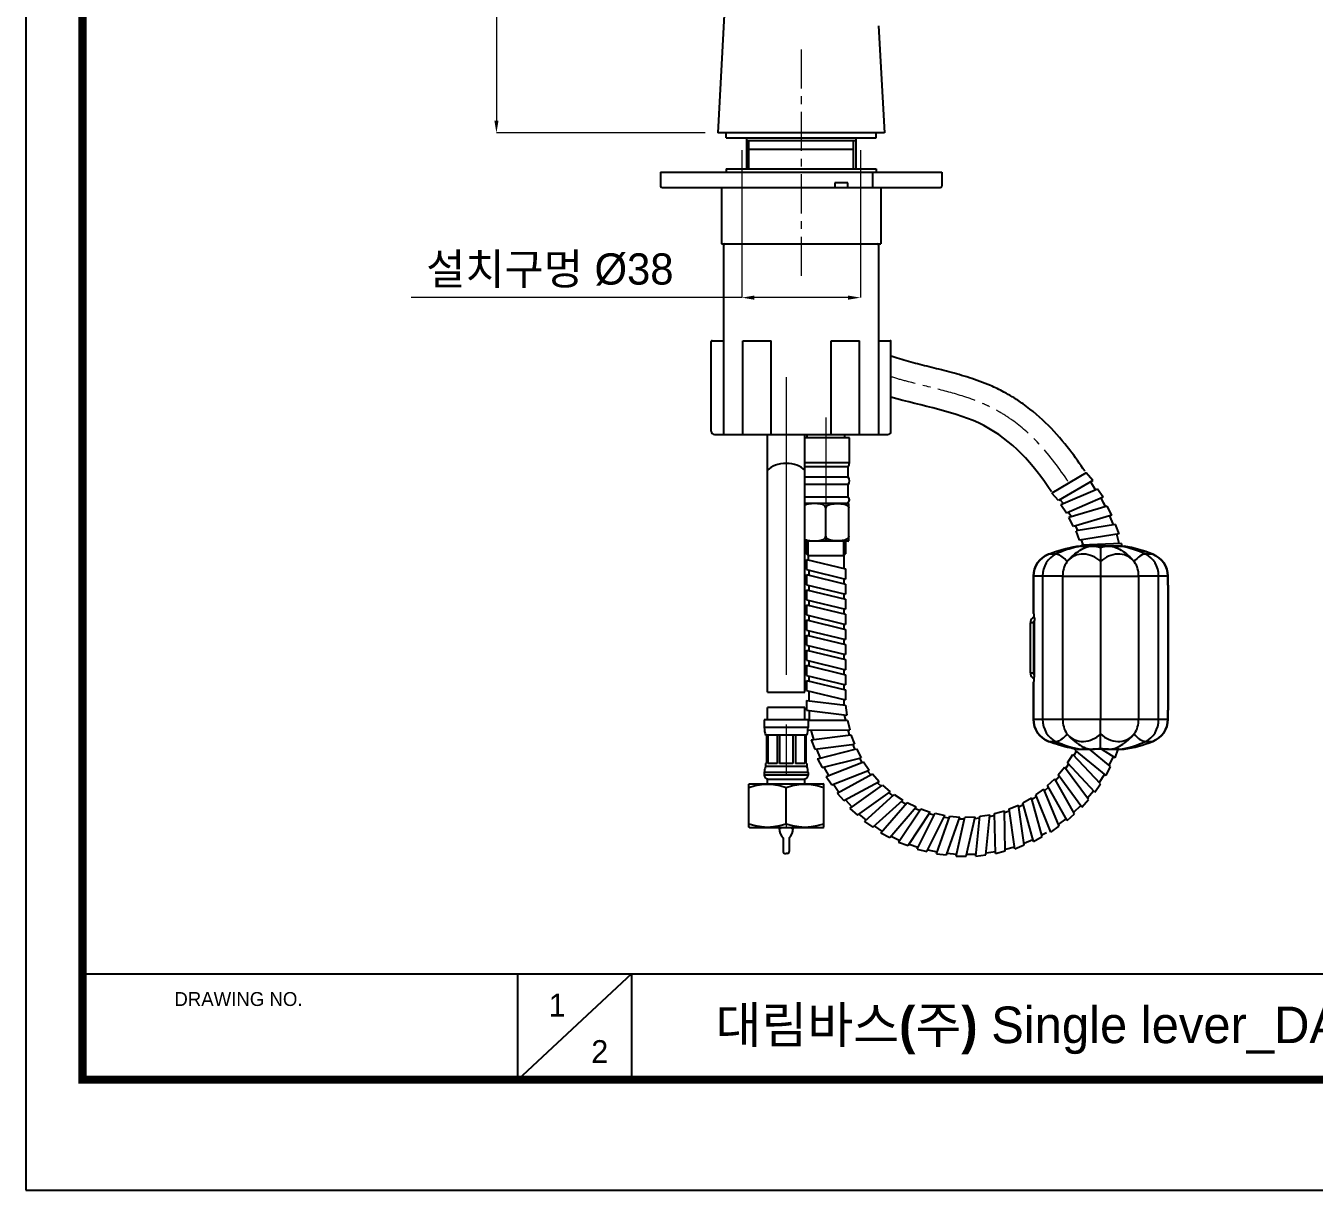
# Model space of a CAD drawing. Extents: x 0 to 1128, y 0 to 827.
# Drawn here: x 0 to 412.4, y 0 to 372.8 of the extents above; entities that cross this region are included whole.
import ezdxf

# ---------------------------------------------------------------- set-up
doc = ezdxf.new("R2010")
doc.units = 0
doc.header["$LTSCALE"] = 10
doc.header["$MEASUREMENT"] = 0
doc.header["$PDMODE"] = 3
doc.header["$PDSIZE"] = -10
doc.linetypes.add('CENTER', pattern=[2, 1.25, -0.25, 0.25, -0.25])
doc.linetypes.add('CENTER2', pattern=[28.575, 19.05, -3.175, 3.175, -3.175])
doc.layers.get('0').update_dxf_attribs({"linetype": 'CONTINUOUS'})
doc.layers.get('DEFPOINTS').update_dxf_attribs({"linetype": 'CONTINUOUS'})
doc.layers.add('1', color=7, linetype='CONTINUOUS')
doc.layers.add('DEF_LAYER_ASSEM_MEMBER', color=7, linetype='CONTINUOUS')
doc.layers.add('Cneter', color=1, linetype='CENTER2', lineweight=13)
doc.layers.add('외형선', color=3, linetype='CONTINUOUS', lineweight=35)
doc.styles.add('Daelim Dimension', font='')
doc.styles.get('Daelim Dimension').set_extended_font_data('나눔고딕')
doc.dimstyles.new('DEFAULT', dxfattribs={"dimscale": 2, "dimtxt": 2, "dimasz": 2, "dimexe": 0, "dimexo": 2, "dimgap": 1, "dimtad": 1, "dimdec": 0, "dimzin": 9, "dimdsep": 46, "dimtxsty": 'Daelim Dimension', "dimcen": 0.5, "dimclrd": 5, "dimclre": 5, "dimclrt": 256, "dimadec": 1, "dimazin": 0, "dimtfac": 1, "dimtdec": 0, "dimtix": 1, "dimtmove": 0, "dimatfit": 3, "dimfxl": 1, "dimtolj": 1, "dimtzin": 1, "dimlwd": 9, "dimlwe": 9, "dimarcsym": 0})

# ---------------------------------------------------------------- blocks, each defined once
blk = doc.blocks.new('*D1')
at = {"color": 5, "lineweight": 9, "ltscale": 0.5, "transparency": 16777216}
for p, q in [((229.15, 332.97), (229.15, 285.76)), ((267.15, 332.97), (267.15, 285.76)), ((229.15, 285.76), (123.37, 285.76)), ((263.15, 285.76), (233.15, 285.76))]:
    blk.add_line(p, q, dxfattribs=at)
at = {"color": 5, "ltscale": 0.5, "transparency": 16777216}
for points in [[(233.15, 286.43), (233.15, 285.1), (229.15, 285.76)], [(263.15, 286.43), (263.15, 285.1), (267.15, 285.76)]]:
    blk.add_solid(points, dxfattribs=at)
at = {"layer": 'DEFPOINTS', "color": 0, "ltscale": 0.5, "transparency": 16777216}
for p in [(229.15, 336.97), (267.15, 336.97), (267.15, 285.76)]:
    blk.add_point(p, dxfattribs=at)
at = {"color": 7, "ltscale": 0.5, "transparency": 16777216, "insert": (167.72, 294.4), "char_height": 10, "attachment_point": 5, "style": 'Daelim Dimension'}
blk.add_mtext('\\A1;설치구멍 %%C38', dxfattribs=at)
blk = doc.blocks.new('*D2')
at = {"color": 5, "lineweight": 9, "ltscale": 0.5, "transparency": 16777216}
for p, q in [((244.25, 627.33), (150.64, 627.33)), ((150.64, 623.33), (150.64, 342.47)), ((217.48, 338.47), (150.64, 338.47))]:
    blk.add_line(p, q, dxfattribs=at)
at = {"color": 5, "ltscale": 0.5, "transparency": 16777216}
for points in [[(149.97, 623.33), (151.31, 623.33), (150.64, 627.33)], [(149.97, 342.47), (151.31, 342.47), (150.64, 338.47)]]:
    blk.add_solid(points, dxfattribs=at)
at = {"layer": 'DEFPOINTS', "color": 0, "ltscale": 0.5, "transparency": 16777216}
for p in [(248.25, 627.33), (150.64, 338.47), (221.48, 338.47)]:
    blk.add_point(p, dxfattribs=at)
at = {"color": 7, "ltscale": 0.5, "transparency": 16777216, "insert": (143.2, 482.9), "char_height": 10, "attachment_point": 5, "rotation": 90, "style": 'Daelim Dimension'}
blk.add_mtext('\\A1;289', dxfattribs=at)

msp = doc.modelspace()

# ---------------------------------------------------------------- linework, layer by layer
at = {"ltscale": 0.5}
for p, q in [((272.15, 338.47), (224.15, 338.47)), ((262.35, 207.85), (249.37, 207.85)), ((256.1, 209.35), (256.1, 207.85)), ((337.54, 206.17), (336.34, 206.14)), ((344.01, 201.26), (344.01, 196.57)), ((250.83, 150.46), (250.83, 153.53)), ((252.2, 144.3), (251.33, 147.33)), ((18.14, 35.4), (18.14, 35.4))]:
    msp.add_line(p, q, dxfattribs=at)
at = {"color": 0}
for p, q in [((203.15, 325.97), (293.15, 325.97)), ((271.15, 320.97), (271.15, 325.97)), ((263.15, 322.47), (258.95, 322.47)), ((258.95, 322.47), (258.95, 320.97)), ((263.15, 320.97), (263.15, 322.47)), ((203.65, 320.97), (292.65, 320.97)), ((229.47, 241.97), (229.47, 271.97)), ((238.57, 241.97), (238.57, 271.97)), ((257.74, 241.97), (257.74, 271.97)), ((266.83, 241.97), (266.83, 271.97))]:
    msp.add_line(p, q, dxfattribs=at)
for p, q in [((339.37, 229.64), (328.35, 223.19)), ((341.51, 227.26), (330.5, 220.81)), ((341.51, 227.26), (339.37, 229.64)), ((342.41, 224.24), (340.76, 226.88)), ((330.5, 220.81), (328.35, 223.19)), ((342.96, 224.49), (331.25, 219.43)), ((344.8, 221.86), (342.96, 224.49)), ((332.06, 219.92), (330.99, 221.11)), ((333.08, 216.8), (331.25, 219.43)), ((344.8, 221.86), (333.08, 216.8)), ((346.11, 218.95), (333.87, 215.35)), ((345.66, 218.81), (344.18, 221.6)), ((345.6, 218.92), (344.18, 221.6)), ((347.61, 216.12), (346.11, 218.95)), ((334.53, 215.72), (333.61, 217.03)), ((335.37, 212.53), (333.87, 215.35)), ((347.61, 216.12), (335.37, 212.53)), ((348.08, 213.03), (346.97, 215.93)), ((336.67, 211.28), (335.92, 212.69)), ((348.74, 213.14), (336.15, 211.07)), ((337.29, 208.08), (336.15, 211.07)), ((349.89, 210.15), (348.74, 213.14)), ((249.85, 207.85), (249.85, 203.79)), ((262.35, 207.85), (262.35, 203.79)), ((349.89, 210.15), (337.29, 208.08)), ((338.44, 206.68), (337.86, 208.17)), ((350.64, 207.06), (337.89, 206.53)), ((337.98, 206.17), (337.89, 206.53)), ((349.97, 207.03), (349.22, 210.04)), ((350.86, 206.17), (350.64, 207.06)), ((250.4, 203.23), (249.85, 203.79)), ((250.4, 203.23), (250.37, 203.26)), ((250.4, 203.23), (250.4, 201.8)), ((250.4, 203.23), (261.79, 203.23)), ((261.79, 203.23), (262.35, 203.79)), ((261.79, 203.23), (261.79, 199.03)), ((249.85, 201.93), (262.35, 198.9)), ((249.85, 201.93), (249.85, 198.71)), ((249.85, 198.71), (262.35, 195.67)), ((250.66, 198.51), (250.66, 196.9)), ((262.35, 198.9), (262.35, 195.67)), ((249.85, 197.09), (262.35, 194.06)), ((249.85, 197.09), (249.85, 193.87)), ((249.85, 193.87), (262.35, 190.83)), ((261.79, 195.81), (261.79, 194.19)), ((262.35, 194.06), (262.35, 190.83)), ((249.85, 192.25), (262.35, 189.22)), ((249.85, 192.25), (249.85, 189.03)), ((250.66, 193.67), (250.66, 192.06)), ((261.79, 190.97), (261.79, 189.35)), ((249.85, 189.03), (262.35, 185.99)), ((249.85, 187.41), (262.35, 184.38)), ((249.85, 187.41), (249.85, 184.19)), ((250.66, 188.83), (250.66, 187.22)), ((261.79, 186.13), (261.79, 184.51)), ((262.35, 189.22), (262.35, 185.99)), ((249.85, 184.19), (249.85, 184.19)), ((249.85, 184.19), (262.35, 181.15)), ((249.85, 182.57), (262.35, 179.54)), ((249.85, 182.57), (249.85, 179.35)), ((250.66, 183.99), (250.66, 182.38)), ((262.35, 184.38), (262.35, 181.15)), ((249.85, 179.35), (262.35, 176.31)), ((249.85, 177.73), (262.35, 174.7)), ((249.85, 177.73), (249.85, 174.51)), ((250.66, 179.15), (250.66, 177.54)), ((261.79, 181.29), (261.79, 179.67)), ((262.35, 179.54), (262.35, 176.31)), ((249.85, 174.51), (262.35, 171.47)), ((250.66, 174.31), (250.66, 172.7)), ((261.79, 176.45), (261.79, 174.83)), ((262.35, 174.7), (262.35, 171.47)), ((249.85, 172.89), (262.35, 169.86)), ((249.85, 172.89), (249.85, 169.67)), ((249.85, 169.67), (262.35, 166.63)), ((250.66, 169.47), (250.66, 167.86)), ((261.79, 171.61), (261.79, 169.99)), ((262.35, 169.86), (262.35, 166.63)), ((249.85, 168.05), (262.35, 165.02)), ((249.85, 168.05), (249.85, 164.83)), ((261.79, 166.77), (261.79, 165.16)), ((262.35, 165.02), (262.35, 161.79)), ((249.85, 164.83), (262.35, 161.79)), ((249.85, 163.21), (262.35, 160.18)), ((249.85, 163.21), (249.85, 159.99)), ((250.66, 164.63), (250.66, 163.02)), ((261.79, 161.93), (261.79, 160.32)), ((249.85, 159.99), (262.35, 156.95)), ((249.85, 156.8), (262.36, 155.34)), ((249.85, 156.8), (249.85, 153.64)), ((250.66, 159.79), (250.66, 156.7)), ((261.79, 157.09), (261.79, 155.48)), ((262.35, 160.18), (262.35, 156.95)), ((249.85, 153.64), (262.74, 152.14)), ((262.35, 155.34), (262.74, 152.14)), ((250.37, 150.46), (262.94, 150.54)), ((261.97, 152.1), (262.36, 150.53)), ((262.94, 150.54), (263.72, 147.41)), ((250.33, 147.32), (263.72, 147.41)), ((251.35, 144.19), (264.11, 145.84)), ((263.14, 147.4), (263.53, 145.84)), ((264.11, 145.84), (265.26, 142.83)), ((251.35, 144.19), (252.5, 141.18)), ((252.5, 141.18), (265.26, 142.83)), ((253.08, 141.26), (254.19, 138.34)), ((253.38, 138.13), (265.84, 141.32)), ((264.69, 142.75), (265.27, 141.25)), ((265.84, 141.32), (267.36, 138.47)), ((335.58, 139.13), (336.29, 140.58)), ((335.84, 140.94), (336, 141.26)), ((345.75, 132.73), (335.84, 140.94)), ((347.16, 135.63), (340.48, 141.17)), ((348.62, 138.42), (344.33, 141.17)), ((348.62, 138.42), (349.57, 141.17)), ((253.38, 138.13), (254.89, 135.29)), ((254.89, 135.29), (267.36, 138.47)), ((256.11, 132.43), (268.09, 137.12)), ((266.8, 138.33), (267.56, 136.91)), ((268.09, 137.12), (269.94, 134.47)), ((332.89, 135.02), (333.77, 136.37)), ((333.37, 136.79), (335.13, 139.5)), ((342.2, 127.44), (333.37, 136.79)), ((343.96, 130.15), (335.13, 139.5)), ((346.77, 136.05), (348.09, 138.76)), ((255.45, 135.43), (256.88, 132.73)), ((256.11, 132.43), (257.96, 129.79)), ((257.96, 129.79), (269.94, 134.47)), ((259.69, 127.16), (271.01, 133.27)), ((269.43, 134.2), (270.51, 133)), ((271.01, 133.27), (273.17, 130.87)), ((329.72, 131.28), (330.76, 132.51)), ((330.42, 132.98), (332.49, 135.45)), ((338.04, 122.62), (330.42, 132.98)), ((340.11, 125.09), (332.49, 135.45)), ((343.62, 130.61), (345.26, 133.14)), ((345.75, 132.73), (347.16, 135.63)), ((258.49, 130), (260.26, 127.47)), ((261.85, 124.76), (273.17, 130.87)), ((261.85, 124.76), (273.17, 130.87)), ((263.75, 122.23), (274.24, 129.67)), ((272.56, 130.4), (273.77, 129.34)), ((274.24, 129.67), (276.68, 127.55)), ((323.22, 126.56), (325.83, 128.45)), ((330.72, 116.56), (325.83, 128.45)), ((326.12, 127.94), (327.3, 129.05)), ((327.02, 129.55), (329.37, 131.75)), ((333.32, 118.33), (327.02, 129.55)), ((335.68, 120.53), (329.37, 131.75)), ((339.83, 125.59), (341.77, 127.9)), ((342.2, 127.44), (343.96, 130.15)), ((259.69, 127.16), (261.85, 124.76)), ((262.39, 124.97), (264.43, 122.71)), ((266.19, 120.11), (276.68, 127.55)), ((268.47, 118.04), (277.97, 126.71)), ((271.14, 116.24), (280.65, 124.9)), ((273.7, 114.4), (282.08, 124.16)), ((276.21, 127.22), (277.55, 126.32)), ((277.97, 126.71), (280.65, 124.9)), ((280.27, 124.46), (281.7, 123.73)), ((282.08, 124.16), (284.95, 122.7)), ((319.09, 124.05), (321.91, 125.62)), ((322.5, 111.65), (319.09, 124.05)), ((325.32, 113.21), (321.91, 125.62)), ((322.14, 125.08), (323.44, 126.03)), ((328.11, 114.66), (323.22, 126.56)), ((338.04, 122.62), (340.11, 125.09)), ((263.75, 122.23), (266.19, 120.11)), ((266.66, 120.44), (268.93, 118.47)), ((276.57, 112.94), (284.95, 122.7)), ((279.34, 111.43), (286.46, 122.14)), ((282.37, 110.33), (289.5, 121.04)), ((284.63, 122.21), (286.14, 121.66)), ((285.24, 109.21), (291.01, 120.71)), ((286.46, 122.14), (289.5, 121.04)), ((288.38, 108.49), (294.15, 119.98)), ((289.18, 120.56), (290.75, 120.2)), ((291.01, 120.71), (294.15, 119.98)), ((291.43, 107.69), (295.75, 119.81)), ((295.75, 119.81), (298.96, 119.47)), ((304.06, 106.98), (305.32, 119.78)), ((305.32, 119.78), (308.52, 120.23)), ((307.25, 107.43), (308.52, 120.23)), ((308.53, 119.65), (310.09, 120.07)), ((310.08, 120.64), (313.19, 121.48)), ((310.38, 107.78), (310.08, 120.64)), ((313.5, 108.62), (313.19, 121.48)), ((313.5, 108.62), (313.19, 121.48)), ((313.28, 120.9), (314.77, 121.5)), ((314.69, 122.07), (317.68, 123.28)), ((316.56, 109.34), (314.69, 122.07)), ((319.55, 110.55), (317.68, 123.28)), ((317.83, 122.72), (319.24, 123.5)), ((333.32, 118.33), (335.68, 120.53)), ((335.46, 121.07), (337.67, 123.12)), ((268.47, 118.04), (271.14, 116.24)), ((271.61, 116.57), (274.11, 114.88)), ((293.95, 119.43), (295.56, 119.27)), ((294.63, 107.36), (298.96, 119.47)), ((294.63, 107.36), (298.96, 119.47)), ((297.75, 106.94), (300.57, 119.49)), ((298.83, 118.9), (300.44, 118.93)), ((300.57, 119.49), (303.8, 119.55)), ((300.98, 107), (303.8, 119.55)), ((303.67, 118.99), (305.27, 119.21)), ((328.11, 114.66), (330.72, 116.56)), ((330.57, 117.11), (333.01, 118.88)), ((273.7, 114.4), (276.57, 112.94)), ((277, 113.33), (279.69, 111.96)), ((279.34, 111.43), (282.37, 110.33)), ((319.54, 111.13), (322.33, 112.26)), ((322.5, 111.65), (325.32, 113.21)), ((325.17, 113.75), (326.65, 114.56)), ((282.69, 110.81), (285.52, 109.78)), ((285.24, 109.21), (288.38, 108.49)), ((288.7, 108.97), (291.64, 108.29)), ((291.43, 107.69), (294.63, 107.36)), ((294.89, 107.87), (297.89, 107.55)), ((301.1, 107.56), (304.12, 107.61)), ((304.06, 106.98), (307.25, 107.43)), ((307.38, 107.99), (310.36, 108.41)), ((310.38, 107.78), (313.5, 108.62)), ((313.55, 109.19), (316.47, 109.97)), ((316.56, 109.34), (319.55, 110.55)), ((297.75, 106.94), (300.98, 107))]:
    msp.add_line(p, q)
at = {"color": 3}
for p, q in [((250.4, 203.23), (250.4, 207.85)), ((261.79, 203.23), (261.79, 207.85))]:
    msp.add_line(p, q, dxfattribs=at)
at = {"color": 7, "linetype": 'Continuous'}
for p, q in [((237.37, 159.43), (249.37, 159.43)), ((249.37, 154.55), (237.37, 154.55)), ((241.17, 115.83), (241.37, 115.83)), ((245.57, 115.83), (245.37, 115.83)), ((242.37, 112.83), (242.37, 108.43)), ((244.37, 112.83), (244.37, 108.43)), ((242.97, 107.83), (243.37, 107.83)), ((243.77, 107.83), (243.37, 107.83))]:
    msp.add_line(p, q, dxfattribs=at)
at = {"color": 5}
msp.add_line((18.14, 69.28), (926.74, 69.28), dxfattribs=at)
at = {"color": 5, "ltscale": 40}
for p, q in [((157.42, 69.28), (157.42, 35.27)), ((157.42, 69.28), (157.42, 35.27)), ((193.81, 69.28), (157.42, 35.27)), ((193.81, 69.28), (157.42, 35.27)), ((193.81, 69.28), (193.81, 35.27)), ((193.81, 69.28), (193.81, 35.27))]:
    msp.add_line(p, q, dxfattribs=at)
at = {"ltscale": 0.5}
msp.add_lwpolyline([(0, 0), (1128.4, 0), (1128.4, 826.8), (0, 826.8)], close=True, dxfattribs=at)
at = {"color": 5, "linetype": 'ByBlock', "lineweight": 200, "const_width": 2.6}
msp.add_lwpolyline([(18.14, 35.4), (1110.14, 35.4), (1110.14, 807.6), (18.14, 807.6)], close=True, dxfattribs=at)
at = {"color": 7, "linetype": 'Continuous'}
for centre, radius, start, end in [((245.52, 115.83), 4.35, 180, 223.6028), ((241.37, 116.23), 0.4, 270, 0), ((241.22, 115.83), 4.35, 316.3972, 0), ((245.37, 116.23), 0.4, 180, 270), ((242.97, 108.43), 0.6, 180, 270), ((243.77, 108.43), 0.6, 270, 0)]:
    msp.add_arc(centre, radius, start, end, dxfattribs=at)
for points, knots in [([(338.91, 230.18), (337.41, 232.47), (335.82, 234.74), (332.05, 239.67), (329.8, 242.3), (324.85, 247.27), (322.16, 249.62), (318.08, 252.52), (316.93, 253.29), (314.87, 254.54), (313.98, 255.04), (312.36, 255.91), (311.63, 256.28), (310.17, 256.98), (309.44, 257.3), (306.46, 258.59), (304.21, 259.4), (299.78, 260.82), (297.6, 261.44), (293.31, 262.57), (291.2, 263.09), (287.14, 264.1), (285.17, 264.58), (281.27, 265.64), (279.35, 266.21), (277.35, 266.89), (277.13, 266.97), (276.9, 267.05)], [22.06908, 22.06908, 22.06908, 22.06908, 29.291262, 29.291262, 38.153958, 38.153958, 47.016655, 47.016655, 50.363196, 50.363196, 52.795725, 52.795725, 54.724992, 54.724992, 56.654258, 56.654258, 62.626725, 62.626725, 68.599192, 68.599192, 74.647025, 74.647025, 80.694858, 80.694858, 87.344426, 87.344426, 88.200043, 88.200043, 88.200043, 88.200043]), ([(328.26, 223.62), (322.39, 232.54), (308.96, 247.67), (286.88, 250.94), (276.9, 253.91)], [22.391961, 22.391961, 22.391961, 22.391961, 53.506965, 83.868741, 83.868741, 83.868741, 83.868741])]:
    msp.add_open_spline(points, degree=3, knots=knots)
at = {"color": 1, "linetype": 'CENTER', "lineweight": 5}
msp.add_open_spline([(333.51, 227.01), (333.39, 227.19), (333.27, 227.37), (330.32, 231.81), (327.22, 235.89), (321.24, 242.12), (318.59, 244.48), (314.44, 247.45), (313.17, 248.28), (310.98, 249.56), (310.1, 250.05), (308.29, 250.96), (307.37, 251.39), (304.61, 252.58), (302.75, 253.28), (297.65, 254.97), (294.41, 255.84), (288.03, 257.45), (284.9, 258.19), (280.19, 259.45), (278.51, 259.93), (276.9, 260.45)], degree=3, knots=[22.352411, 22.352411, 22.352411, 22.352411, 22.942572, 22.942572, 37.10241, 37.10241, 46.904646, 46.904646, 51.03864, 51.03864, 53.744952, 53.744952, 56.451264, 56.451264, 61.863888, 61.863888, 71.165375, 71.165375, 80.466862, 80.466862, 85.822134, 85.822134, 85.822134, 85.822134], dxfattribs=at)
at = {"layer": '1', "color": 7, "linetype": 'Continuous'}
for p, q in [((263.6, 240.85), (249.37, 240.85)), ((250.1, 240.85), (250.1, 241.97)), ((262.1, 240.85), (262.1, 241.97)), ((263.6, 232.85), (263.6, 240.85)), ((263.6, 232.85), (249.37, 232.85)), ((263.16, 231.61), (249.37, 231.61)), ((263.16, 228.28), (263.16, 231.61)), ((263.16, 228.28), (249.37, 228.28)), ((263.16, 225.89), (249.37, 225.89)), ((263.16, 221.93), (263.16, 225.89)), ((263.16, 221.93), (249.37, 221.93)), ((263.09, 219.85), (249.37, 219.85)), ((256.05, 218.38), (256.1, 218.38)), ((256.1, 218.38), (256.14, 218.38)), ((263.46, 209.35), (263.46, 218.38)), ((263.07, 207.85), (249.37, 207.85)), ((256.1, 209.35), (256.05, 209.35)), ((256.14, 209.35), (256.1, 209.35)), ((263.46, 209.35), (263.41, 209.35)), ((329.63, 203.65), (327.34, 203.65)), ((341.46, 206.17), (337.54, 206.17)), ((346.56, 206.17), (341.46, 206.17)), ((350.48, 206.17), (346.56, 206.17)), ((350.48, 206.17), (351.51, 206.17)), ((360.67, 203.65), (358.39, 203.65)), ((322.51, 196.57), (322.51, 184.67)), ((322.51, 184.67), (322.51, 196.57)), ((325.46, 196.57), (322.51, 196.57)), ((325.46, 150.77), (325.46, 196.57)), ((331.84, 196.57), (325.46, 196.57)), ((331.84, 196.57), (331.84, 150.77)), ((331.84, 196.57), (344.01, 196.57)), ((344.01, 196.57), (344.01, 150.77)), ((344.01, 196.57), (356.17, 196.57)), ((356.17, 196.57), (356.17, 150.77)), ((362.56, 196.57), (356.17, 196.57)), ((362.56, 150.77), (362.56, 196.57)), ((365.51, 196.57), (362.56, 196.57)), ((365.51, 193.67), (365.51, 196.57)), ((365.51, 196.57), (365.51, 193.67)), ((365.49, 193.67), (365.49, 153.67)), ((365.76, 193.67), (365.49, 193.67)), ((365.76, 153.67), (365.76, 193.67)), ((321.52, 165.68), (321.52, 181.66)), ((322.52, 181.66), (321.52, 181.66)), ((322.52, 181.66), (322.52, 165.68)), ((322.72, 183.45), (322.72, 184.51)), ((322.83, 164.95), (322.83, 182.39)), ((321.52, 165.68), (322.52, 165.68)), ((322.51, 162.67), (322.51, 150.77)), ((322.51, 150.77), (322.51, 162.67)), ((322.72, 162.83), (322.72, 163.89)), ((263.41, 154.8), (263.46, 154.8)), ((365.49, 153.67), (365.76, 153.67)), ((365.51, 150.77), (365.51, 153.67)), ((365.51, 153.67), (365.51, 150.77)), ((322.51, 150.77), (325.46, 150.77)), ((325.46, 150.77), (331.84, 150.77)), ((331.84, 150.77), (344.01, 150.77)), ((344.01, 146.07), (344.01, 150.77)), ((344.01, 150.77), (356.17, 150.77)), ((356.17, 150.77), (362.56, 150.77)), ((362.56, 150.77), (365.51, 150.77)), ((327.34, 143.69), (329.63, 143.69)), ((336.51, 141.17), (337.54, 141.17)), ((337.54, 141.17), (341.46, 141.17)), ((346.56, 141.17), (341.46, 141.17)), ((346.56, 141.17), (350.48, 141.17)), ((350.48, 141.17), (351.51, 141.17)), ((358.39, 143.69), (360.67, 143.69))]:
    msp.add_line(p, q, dxfattribs=at)
for centre, radius, start, end in [((261.6, 232.85), 2, 321.5492, 0), ((261.74, 227.08), 1.85, 319.994, 40.006), ((262.42, 221.01), 1.17, 278.4849, 50.9069), ((263.09, 218.38), 1.47, 75.697, 90), ((263.07, 209.35), 1.5, 270, 285.1302), ((330.11, 196.57), 7.6, 111.3342, 180), ((344.01, 160.98), 45.81, 68.6658, 80.5765), ((357.91, 196.57), 7.6, 0, 68.6658), ((339.28, 196.57), 7.6, 138.9595, 143.9834), ((348.73, 196.57), 7.6, 36.0166, 41.0405), ((330.11, 150.77), 7.6, 180, 248.6658), ((357.91, 150.77), 7.6, 291.3342, 0), ((339.28, 150.77), 7.6, 216.0166, 221.0405), ((348.73, 150.77), 7.6, 318.9595, 323.9834), ((344.01, 186.36), 45.81, 279.4235, 291.3342), ((344.01, 186.36), 45.81, 279.4235, 291.3342)]:
    msp.add_arc(centre, radius, start, end, dxfattribs=at)
at = {"layer": '1', "color": 7, "linetype": 'Continuous', "extrusion": (0, 0, -1)}
for centre, radius, start, end in [((-330.11, 196.57), 7.6, 0, 68.6658), ((-344.01, 160.98), 45.81, 68.6658, 80.3618), ((-344.01, 160.98), 45.81, 68.6658, 77.8036), ((-344.01, 160.98), 45.81, 77.8036, 80.3618), ((-344.01, 160.98), 45.81, 99.4235, 111.3342), ((-357.91, 196.57), 7.6, 111.3342, 180), ((-330.11, 150.77), 7.6, 291.3342, 0), ((-357.91, 150.77), 7.6, 180, 248.6658), ((-344.01, 186.36), 45.81, 282.1964, 291.3342), ((-344.01, 186.36), 45.81, 279.4235, 291.3342), ((-344.01, 186.36), 45.81, 279.4235, 282.1964)]:
    msp.add_arc(centre, radius, start, end, dxfattribs=at)
at = {"layer": '1', "color": 7, "linetype": 'Continuous'}
for centre, major_axis, ratio, start_param, end_param in [((243.37, 228.11), (7, 0), 0.656059, 0.5411, 2.600493), ((332.01, 196.57), (0, -7.6), 0.862784, 3.513946, 4.712389), ((344.01, 160.98), (0, 45.81), 0.862784, 0.240242, 0.372351), ((332.01, 196.57), (-3.13, 6.92), 0.470927, 5.942366, 6.073144), ((332.01, 196.57), (-3.13, 6.92), 0.470927, 5.227405, 5.942366), ((339.28, 196.57), (-5.73, 4.99), 0.875982, 4.64892, 6.283182), ((344.01, 160.98), (0, 45.81), 0.862784, 0.16447, 0.240242), ((348.73, 196.57), (-5.73, -4.99), 0.875982, 3.141593, 4.775858), ((344.01, 160.98), (0, -45.81), 0.862784, 2.769242, 2.977122), ((356, 196.57), (-3.13, -6.92), 0.47092, 3.35163, 4.197372), ((356, 196.57), (0, 7.6), 0.862784, 4.712389, 5.910834), ((335.65, 196.57), (0, 5.95), 0.639489, 0.721466, 1.570796), ((352.37, 196.57), (0, 5.95), 0.639489, 4.712389, 5.561728), ((323.52, 181.62), (-1.38, 1.48), 0.975837, 5.93181, 6.227315), ((344.01, 184.67), (21.5, 0), 0.052408, 3.141593, 3.281584), ((323.52, 165.72), (1.38, 1.48), 0.975837, 3.197463, 3.492968), ((344.01, 162.67), (21.5, 0), 0.052408, 3.001601, 3.141593), ((332.01, 150.77), (0, -7.6), 0.862784, 4.712389, 5.910834), ((335.65, 150.77), (0, 5.95), 0.639489, 1.570796, 2.420126), ((352.37, 150.77), (0, -5.95), 0.639489, 0.721466, 1.570796), ((356, 150.77), (0, -7.6), 0.862784, 0.372351, 1.570796), ((332.01, 150.77), (3.13, 6.92), 0.470927, 3.482412, 4.197374), ((339.28, 150.77), (5.73, 4.99), 0.875982, 3.141595, 4.775858), ((348.73, 150.77), (5.73, -4.99), 0.875982, 4.64892, 6.283183), ((356, 150.77), (3.13, -6.92), 0.47092, 5.227406, 6.073148), ((332.01, 150.77), (3.13, 6.92), 0.470927, 3.351632, 3.482412), ((344.01, 186.36), (0, 45.81), 0.862784, 2.769242, 2.977122), ((344.01, 186.36), (0, -45.81), 0.862784, 0.16447, 0.372351)]:
    msp.add_ellipse(centre, major_axis=major_axis, ratio=ratio, start_param=start_param, end_param=end_param, dxfattribs=at)
at = {"layer": '1', "color": 1, "linetype": 'CENTER', "lineweight": 5}
msp.add_open_spline([(248.15, 365.25), (248.15, 347.24), (248.15, 291.97)], degree=1, knots=[0, 0, 0.082962, 1, 1], dxfattribs=at)
at = {"layer": '1', "color": 7, "linetype": 'Continuous'}
for points, knots in [([(256.05, 218.38), (256.05, 218.79), (255.75, 219.11), (255.15, 219.49), (254.8, 219.59), (253.79, 219.8), (253.1, 219.81), (251.73, 219.81), (251.04, 219.8), (250.37, 219.66), (250.04, 219.59), (249.7, 219.49), (249.37, 219.36)], [0, 0, 0, 0, 0.125, 0.125, 0.25, 0.25, 0.5, 0.5, 0.7474153, 0.7474153, 0.7474153, 0.8724211, 0.8724211, 0.8724211, 0.8724211]), ([(256.14, 218.38), (256.14, 218.79), (256.44, 219.11), (257.05, 219.49), (257.39, 219.59), (258.4, 219.8), (259.09, 219.81), (260.47, 219.81), (261.16, 219.8), (262.18, 219.59), (262.51, 219.49), (263.12, 219.1), (263.41, 218.79), (263.41, 218.38)], [0, 0, 0, 0, 0.125, 0.125, 0.25, 0.25, 0.5, 0.5, 0.75, 0.75, 0.875, 0.875, 1, 1, 1, 1]), ([(263.46, 218.38), (263.46, 218.79), (263.46, 219.11), (263.46, 219.49), (263.46, 219.59), (263.46, 219.8), (263.46, 219.81), (263.46, 219.81)], [0, 0, 0, 0, 0.250187, 0.250187, 0.500375, 0.500375, 1, 1, 1, 1]), ([(249.37, 208.36), (249.7, 208.23), (250.04, 208.13), (250.37, 208.06), (251.05, 207.92), (251.73, 207.91), (253.11, 207.91), (253.8, 207.92), (254.82, 208.14), (255.16, 208.24), (255.76, 208.63), (256.05, 208.95), (256.05, 209.35)], [0.1268387, 0.1268387, 0.1268387, 0.1268387, 0.2517367, 0.2517367, 0.2517367, 0.5, 0.5, 0.75, 0.75, 0.875, 0.875, 1, 1, 1, 1]), ([(256.05, 209.35), (256.05, 208.95), (255.76, 208.63), (255.21, 208.27), (254.92, 208.17), (254.64, 208.1)], [0, 0, 0, 0, 0.540501, 0.540501, 1, 1, 1, 1]), ([(263.41, 209.35), (263.41, 208.95), (263.12, 208.62), (262.51, 208.24), (262.17, 208.13), (261.15, 207.92), (260.46, 207.91), (259.08, 207.91), (258.39, 207.92), (257.37, 208.14), (257.03, 208.24), (256.43, 208.63), (256.14, 208.95), (256.14, 209.35)], [0, 0, 0, 0, 0.125, 0.125, 0.25, 0.25, 0.5, 0.5, 0.75, 0.75, 0.875, 0.875, 1, 1, 1, 1]), ([(263.46, 207.91), (263.46, 207.91), (263.46, 207.91), (263.46, 207.91), (263.46, 207.92), (263.46, 208.14), (263.46, 208.24), (263.46, 208.63), (263.46, 208.95), (263.46, 209.35)], [0, 0, 0, 0, 0.000101, 0.000101, 0.50005, 0.50005, 0.750025, 0.750025, 1, 1, 1, 1]), ([(322.22, 183.12), (322.22, 183.15), (322.22, 183.17), (322.22, 183.18), (322.22, 183.18), (322.22, 183.18)], [0, 0, 0, 0, 0.744813, 0.744813, 1, 1, 1, 1]), ([(322.72, 183.45), (322.73, 183.42), (322.75, 183.37), (322.77, 183.25), (322.78, 183.18), (322.8, 183.01), (322.81, 182.91), (322.82, 182.68), (322.83, 182.53), (322.83, 182.39)], [0, 0, 0, 0, 0.227019, 0.227019, 0.453817, 0.453817, 0.684109, 0.684109, 1, 1, 1, 1]), ([(322.72, 163.89), (322.73, 163.92), (322.75, 163.97), (322.77, 164.09), (322.78, 164.16), (322.8, 164.33), (322.81, 164.43), (322.82, 164.66), (322.83, 164.81), (322.83, 164.95)], [0, 0, 0, 0, 0.226968, 0.226968, 0.453714, 0.453714, 0.684002, 0.684002, 1, 1, 1, 1]), ([(322.22, 164.16), (322.22, 164.15), (322.22, 164.17), (322.22, 164.2), (322.22, 164.21), (322.22, 164.22)], [0, 0, 0, 0, 0.748812, 0.748812, 1, 1, 1, 1])]:
    msp.add_open_spline(points, degree=3, knots=knots, dxfattribs=at)
for points, degree in [([(256.1, 209.35), (256.1, 218.38)], 1), ([(334.7, 202.74), (334.07, 202.17), (333.52, 201.53)], 2), ([(334.69, 202.76), (336.09, 204.12), (337.61, 205.12), (339.21, 205.8)], 3), ([(337.54, 206.17), (337.98, 206.17), (338.56, 206.04), (339.21, 205.8)], 3), ([(339.21, 205.8), (339.87, 206.04), (340.62, 206.17), (341.46, 206.17)], 3), ([(341.46, 206.17), (342.29, 206.17), (343.16, 206.04), (344.01, 205.8)], 3), ([(344.01, 205.8), (344.86, 206.04), (345.72, 206.17), (346.56, 206.17)], 3), ([(344.01, 205.8), (344.01, 204.89), (344.01, 203.4), (344.01, 201.26)], 3), ([(346.56, 206.17), (347.39, 206.17), (348.15, 206.04), (348.8, 205.8)], 3), ([(348.8, 205.8), (349.46, 206.04), (350.03, 206.17), (350.48, 206.17)], 3), ([(348.8, 205.8), (350.42, 205.11), (351.96, 204.1), (353.37, 202.73)], 3), ([(354.49, 201.53), (353.97, 202.16), (353.36, 202.71)], 2), ([(322.22, 183.18), (321.78, 182.8), (321.52, 182.25), (321.52, 181.66)], 3), ([(322.72, 183.45), (322.54, 183.36), (322.37, 183.25), (322.22, 183.12)], 3), ([(322.52, 181.66), (322.52, 181.75), (322.54, 181.93), (322.65, 182.18), (322.76, 182.32), (322.83, 182.39)], 3), ([(321.52, 165.68), (321.52, 165.09), (321.78, 164.53), (322.22, 164.16)], 3), ([(322.83, 164.95), (322.76, 165.02), (322.65, 165.16), (322.54, 165.41), (322.52, 165.58), (322.52, 165.68)], 3), ([(322.22, 164.22), (322.37, 164.09), (322.54, 163.97), (322.72, 163.89)], 3), ([(333.52, 145.81), (334.06, 145.16), (334.69, 144.6)], 2), ([(334.68, 144.58), (336.08, 143.22), (337.61, 142.22), (339.21, 141.54)], 3), ([(344.01, 141.54), (344.01, 142.45), (344.01, 143.94), (344.01, 146.07)], 3), ([(348.8, 141.54), (350.42, 142.23), (351.95, 143.24), (353.36, 144.61)], 3), ([(353.35, 144.63), (353.96, 145.18), (354.49, 145.81)], 2), ([(337.54, 141.17), (337.98, 141.17), (338.56, 141.3), (339.21, 141.54)], 3), ([(339.21, 141.54), (339.87, 141.3), (340.62, 141.17), (341.46, 141.17)], 3), ([(341.46, 141.17), (342.29, 141.17), (343.16, 141.3), (344.01, 141.54)], 3), ([(344.01, 141.54), (344.86, 141.3), (345.72, 141.17), (346.56, 141.17)], 3), ([(346.56, 141.17), (347.39, 141.17), (348.15, 141.3), (348.8, 141.54)], 3), ([(348.8, 141.54), (349.46, 141.3), (350.03, 141.17), (350.48, 141.17)], 3)]:
    msp.add_open_spline(points, degree=degree, dxfattribs=at)
at = {"layer": 'Cneter', "lineweight": 5, "ltscale": 0.5}
msp.add_open_spline([(243.37, 260.28), (243.37, 221.75), (243.37, 116.15)], degree=1, knots=[0, 0, 0.885143, 1, 1], dxfattribs=at)
at = {"layer": 'Cneter', "ltscale": 0.5}
msp.add_open_spline([(256.1, 247.35), (256.1, 220.43), (256.1, 215.43)], degree=1, knots=[0, 0, 0.843404, 1, 1], dxfattribs=at)
at = {"layer": 'DEF_LAYER_ASSEM_MEMBER', "color": 7, "linetype": 'Continuous'}
for p, q in [((227.9, 456.25), (221.48, 338.47)), ((272.95, 372.8), (274.83, 338.47)), ((274.83, 338.47), (221.48, 338.47)), ((224.15, 336.97), (224.15, 338.47)), ((272.15, 336.97), (272.15, 338.47)), ((224.15, 336.97), (272.15, 336.97)), ((230.65, 336.97), (230.65, 326.97)), ((265.65, 335.97), (230.65, 335.97)), ((265.65, 336.97), (265.65, 326.97)), ((237.37, 159.43), (237.37, 241.97)), ((249.37, 159.43), (249.37, 241.97)), ((237.37, 150.65), (237.37, 154.55)), ((249.37, 150.65), (249.37, 154.55)), ((250.37, 150.65), (236.37, 150.65)), ((236.37, 150.65), (236.37, 148.15)), ((250.37, 150.65), (250.37, 148.15)), ((249.97, 145.65), (236.77, 145.65)), ((237.12, 145.65), (237.12, 136.65)), ((237.45, 145.65), (237.45, 136.65)), ((240.46, 145.65), (240.46, 136.65)), ((241.25, 145.65), (241.25, 136.65)), ((245.5, 145.65), (245.5, 136.65)), ((246.3, 145.65), (246.3, 136.65)), ((249.29, 145.65), (249.29, 136.65)), ((249.62, 145.65), (249.62, 136.65)), ((237.12, 136.65), (236.77, 136.65)), ((236.77, 136.65), (236.77, 135.65)), ((240.46, 136.65), (237.45, 136.65)), ((245.5, 136.65), (241.25, 136.65)), ((249.29, 136.65), (246.3, 136.65)), ((249.97, 136.65), (249.62, 136.65)), ((249.97, 136.65), (249.97, 135.65)), ((236.37, 133.69), (236.37, 132.85)), ((249.97, 135.65), (236.77, 135.65)), ((250.37, 133.69), (250.37, 132.85)), ((231.37, 130.02), (231.6, 130.15)), ((231.37, 116.28), (231.37, 130.02)), ((231.6, 130.15), (255.15, 130.15)), ((237.37, 130.15), (237.37, 131.65)), ((237.38, 131.65), (249.37, 131.65)), ((243.37, 117.35), (243.37, 128.95)), ((249.37, 130.15), (249.37, 131.65)), ((255.37, 130.02), (255.15, 130.15)), ((255.37, 116.28), (255.37, 130.02)), ((231.37, 117.35), (233.44, 116.76)), ((231.6, 116.15), (231.37, 116.28)), ((231.6, 116.15), (255.15, 116.15)), ((253.31, 116.76), (255.37, 117.35)), ((255.15, 116.15), (255.37, 116.28))]:
    msp.add_line(p, q, dxfattribs=at)
at = {"layer": 'DEF_LAYER_ASSEM_MEMBER', "color": 2, "linetype": 'Continuous'}
for p, q in [((231.4, 326.97), (231.4, 335.97)), ((264.9, 326.97), (264.9, 335.97))]:
    msp.add_line(p, q, dxfattribs=at)
at = {"layer": 'DEF_LAYER_ASSEM_MEMBER', "color": 9, "linetype": 'Continuous'}
for p, q in [((264.65, 333.15), (231.4, 333.15)), ((250.37, 148.15), (236.37, 148.15)), ((250.37, 133.69), (236.37, 133.69)), ((250.37, 132.85), (236.37, 132.85))]:
    msp.add_line(p, q, dxfattribs=at)
at = {"layer": 'DEF_LAYER_ASSEM_MEMBER', "color": 7, "linetype": 'Continuous'}
for points in [[(231.37, 128.95), (233.44, 129.54), (235.42, 129.9), (237.38, 130.02), (239.34, 129.9), (241.31, 129.54), (243.37, 128.95)], [(243.37, 128.95), (245.44, 129.54), (247.41, 129.9), (249.37, 130.02), (251.33, 129.9), (253.31, 129.54), (255.37, 128.95)], [(233.44, 116.76), (235.42, 116.4), (237.38, 116.28), (239.34, 116.4), (241.31, 116.76), (243.37, 117.35)], [(243.37, 117.35), (245.44, 116.76), (247.41, 116.4), (249.37, 116.28), (251.33, 116.4), (253.31, 116.76)]]:
    msp.add_lwpolyline(points, dxfattribs=at)
for centre, radius, start, end in [((244.37, 148.15), 8, 180, 198.1949), ((242.37, 148.15), 8, 341.8051, 0), ((241.37, 133.69), 5, 156.9261, 180), ((237.57, 132.85), 1.2, 180, 260.7132), ((249.17, 132.85), 1.2, 279.2868, 0), ((245.37, 133.69), 5, 0, 23.0739)]:
    msp.add_arc(centre, radius, start, end, dxfattribs=at)
at = {"layer": '외형선', "color": 0, "linetype": 'ByBlock', "lineweight": -2, "ltscale": 6}
for p, q in [((203.15, 325.97), (203.15, 321.47)), ((224.15, 326.97), (224.15, 325.97)), ((224.15, 326.97), (272.15, 326.97)), ((272.15, 326.97), (272.15, 325.97)), ((293.15, 325.97), (293.15, 321.47)), ((222.65, 320.97), (222.65, 302.97)), ((273.65, 320.97), (273.65, 302.97)), ((222.65, 302.97), (273.65, 302.97)), ((223.4, 241.97), (223.4, 302.67)), ((223.7, 302.97), (225.8, 302.97)), ((228.9, 302.97), (267.4, 302.97)), ((270.5, 302.97), (272.6, 302.97)), ((272.9, 302.67), (272.9, 241.97)), ((219.4, 242.97), (219.4, 271.67)), ((219.7, 271.97), (223.4, 271.97)), ((229.47, 271.97), (238.57, 271.97)), ((257.74, 271.97), (266.83, 271.97)), ((272.9, 271.97), (276.6, 271.97)), ((276.9, 242.97), (276.9, 271.67)), ((220.4, 241.97), (275.9, 241.97))]:
    msp.add_line(p, q, dxfattribs=at)
for centre, radius, start, end in [((203.65, 321.47), 0.5, 180, 270), ((292.65, 321.47), 0.5, 270, 0), ((223.7, 302.67), 0.3, 90, 180), ((272.6, 302.67), 0.3, 0, 90), ((223.1, 272.27), 0.3, 270, 0), ((273.2, 272.27), 0.3, 180, 270), ((219.7, 271.67), 0.3, 90, 180), ((276.6, 271.67), 0.3, 0, 90), ((220.4, 242.97), 1, 180, 270), ((275.9, 242.97), 1, 270, 0)]:
    msp.add_arc(centre, radius, start, end, dxfattribs=at)

# ---------------------------------------------------------------- texts
at = {"color": 5, "ltscale": 40, "style": 'Daelim Dimension'}
msp.add_text('DRAWING NO.', height=4.453, dxfattribs=at).set_placement((47.56, 58.99))
at = {"char_height": 7.29, "width": 10.17, "attachment_point": 1, "style": 'Daelim Dimension'}
for s, insert in [('1', (167.32, 62.9)), ('2', (180.99, 48.05))]:
    msp.add_mtext(s, dxfattribs=dict(at, insert=insert))
at = {"color": 2, "insert": (220.72, 58.8), "char_height": 11.7115, "width": 518.4179, "attachment_point": 1, "style": 'Daelim Dimension'}
msp.add_mtext('{\\fPretendard Variable SemiBold|b0|i0|c129|p2;대림바스(주)} Single lever_DANDY_원홀주방수전_DL K3215', dxfattribs=at)

# ---------------------------------------------------------------- dimensions: what is measured, and where the dimension line sits
at = {"color": 5, "ltscale": 0.5}
dim = msp.add_linear_dim(base=(150.64, 338.47), p1=(248.25, 627.33), p2=(221.48, 338.47), angle=90, dimstyle='DEFAULT', override={"dimtxt": 5, "dimdec": 0, "dimclrd": 5, "dimclre": 5, "dimclrt": 7}, dxfattribs=at)
dim.commit()
dim.dimension.update_dxf_attribs({"geometry": '*D2', "text_midpoint": (150.64, 482.9), "dimtype": 128})
dim = msp.add_linear_dim(base=(267.15, 285.76), p1=(229.15, 336.97), p2=(267.15, 336.97), text='설치구멍 %%C<>', dimstyle='DEFAULT', override={"dimtxt": 5, "dimclrd": 5, "dimclre": 5, "dimclrt": 7}, dxfattribs=at)
dim.commit()
dim.dimension.update_dxf_attribs({"geometry": '*D1', "text_midpoint": (167.72, 285.76), "dimtype": 128})

doc.saveas('drawing.dxf')
